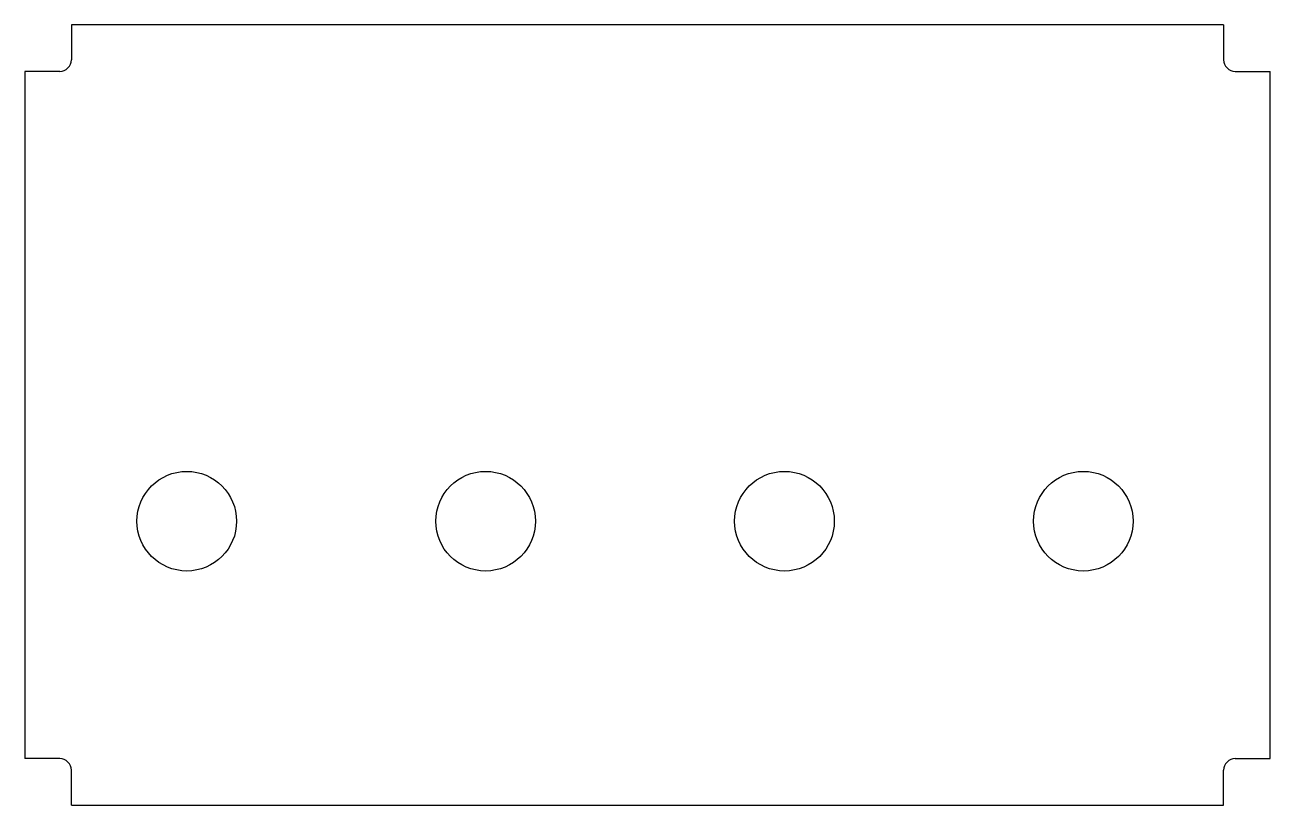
# Model space of a CAD drawing. Header units: millimetres. Extents: x -188 to 188, y -118 to 118.
import ezdxf

# ---------------------------------------------------------------- set-up
doc = ezdxf.new("R2010")
doc.units = ezdxf.units.MM

msp = doc.modelspace()

# ---------------------------------------------------------------- linework, layer by layer
at = {"color": 7, "linetype": 'Continuous', "lineweight": 25}
for p, q in [((173.5, 117.5), (-173.5, 117.5)), ((-173.5, 117.5), (-173.5, 107)), ((173.5, 117.5), (173.5, 107)), ((-187.5, 103.5), (-187.5, -103.5)), ((-177, 103.5), (-187.5, 103.5)), ((177, 103.5), (187.5, 103.5)), ((187.5, -103.5), (187.5, 103.5)), ((-177, -103.5), (-187.5, -103.5)), ((177, -103.5), (187.5, -103.5)), ((-173.5, -117.5), (-173.5, -107)), ((173.5, -117.5), (173.5, -107)), ((-173.5, -117.5), (173.5, -117.5))]:
    msp.add_line(p, q, dxfattribs=at)
for centre in [(-138.753, -31.99), (-48.753, -31.99), (41.247, -31.99), (131.247, -31.99)]:
    msp.add_circle(centre, 15, dxfattribs=at)
for centre, start, end in [((-177, 107), 270, 0), ((177, 107), 180, 270), ((-177, -107), 0, 90), ((177, -107), 90, 180)]:
    msp.add_arc(centre, 3.5, start, end, dxfattribs=at)

doc.saveas('drawing.dxf')
